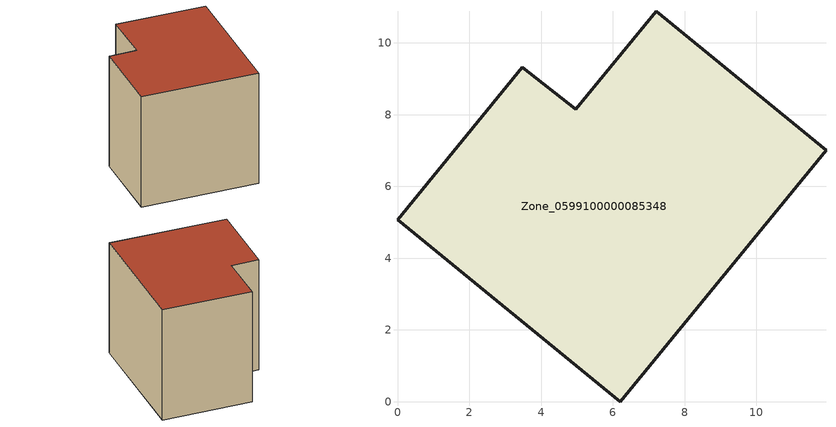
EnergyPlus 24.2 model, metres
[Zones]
Zone_0599100000085348
 floor ground (C_G): 0,5.07 3.48,9.32 4.97,8.15 7.21,10.88 11.94,7.01 6.21,0 z0
 wall outside (C_F): 3.48,9.32 0,5.07 6.21,0 11.94,7.01 7.21,10.88 4.97,8.15 3.48,9.32 z0:8.08
 roof outside (C_R): 11.94,7.01 7.21,10.88 4.97,8.15 3.48,9.32 0,5.07 6.21,0 z8.08
[BUILDING]
Pand.0599100000085348: North Axis=0; Terrain=City; Loads Convergence Tolerance Value=0.04; Temperature Convergence Tolerance Value=0.4; Solar Distribution=FullExterior; Maximum Number of Warmup Days=25; Minimum Number of Warmup Days=1
[Site:Location]
Rotterdam.The.Hague.AP_ZH_NLD Design_Conditions: Latitude=51.96; Longitude=4.45; Time Zone=1; Elevation=-4.5
[SITE:GROUNDTEMPERATURE:BUILDINGSURFACE]
18, 18, 18, 18, 18, 18, 18, 18, 18, 18, 18, 18
[MATERIAL] Thermal Absorptance=0.9; Solar Absorptance=0.7; Visible Absorptance=0.7
Name | Roughness | Thickness | Conductivity | Density | Specific Heat
G.TC.1946-1964 | MediumSmooth | 0.15 | 1 | 540 | 1210
F.TC.1946-1964 | Rough | 0.3 | 0.857143 | 1920 | 840
R.TC.1946-1964 | MediumRough | 0.2 | 0.235294 | 1500 | 1000
[CONSTRUCTION]
C_G: G.TC.1946-1964
C_F: F.TC.1946-1964
C_R: R.TC.1946-1964
[ZONE]
Zone_0599100000085348: Type=1; Multiplier=1; Ceiling Height=Autocalculate; Volume=Autocalculate; Floor Area=autocalculate; Part of Total Floor Area=Yes
[ZONEINFILTRATION:DESIGNFLOWRATE]
Infil_Zone_0599100000085348: Zone or ZoneList or Space or SpaceList=Zone_0599100000085348; Schedule=AlwaysOn; Design Flow Rate Calculation Method=Flow/Area; Flow Rate per Floor Area=0.003; Constant Term Coefficient=1; Temperature Term Coefficient=0; Velocity Term Coefficient=0; Velocity Squared Term Coefficient=0
[HVACTEMPLATE:ZONE:IDEALLOADSAIRSYSTEM]
Zone_0599100000085348: Maximum Heating Supply Air Temperature=50; Minimum Cooling Supply Air Temperature=13; Maximum Heating Supply Air Humidity Ratio=0.0156; Minimum Cooling Supply Air Humidity Ratio=0.0077; Heating Limit=NoLimit; Cooling Limit=NoLimit; Dehumidification Control Type=ConstantSensibleHeatRatio; Cooling Sensible Heat Ratio=0.7; Dehumidification Setpoint=60; Humidification Control Type=None; Humidification Setpoint=30; Outdoor Air Method=None; Outdoor Air Flow Rate per Person=0.00944; Outdoor Air Flow Rate per Zone Floor Area=0; Outdoor Air Flow Rate per Zone=0; Demand Controlled Ventilation Type=None; Outdoor Air Economizer Type=NoEconomizer; Heat Recovery Type=None; Sensible Heat Recovery Effectiveness=0.7; Latent Heat Recovery Effectiveness=0.65
[ZONECONTROL:THERMOSTAT]
ThermostatControl_Zone_0599100000085348: Zone or ZoneList=Zone_0599100000085348; Control Type Schedule=DualSetpointControlType; Control 1=Thermostat_Zone_0599100000085348; Temperature Difference Between Cutout And Setpoint=0
[THERMOSTATSETPOINT:DUALSETPOINT]
Thermostat_Zone_0599100000085348: Heating Setpoint Temperature Schedule=HeatingSetpoint_Zone_0599100000085348; Cooling Setpoint Temperature Schedule=CoolingSetpoint_Zone_0599100000085348
[SCHEDULE:COMPACT]
HeatingSetpoint_Zone_0599100000085348: Through: 12/31, For: AllDays, Until: 24:00, 21
CoolingSetpoint_Zone_0599100000085348: Through: 12/31, For: AllDays, Until: 24:00, 24
DualSetpointControlType: Through: 12/31, For: AllDays, Until: 24:00, 4
AlwaysOn: Through: 12/31, For: AllDays, Until: 24:00, 1
